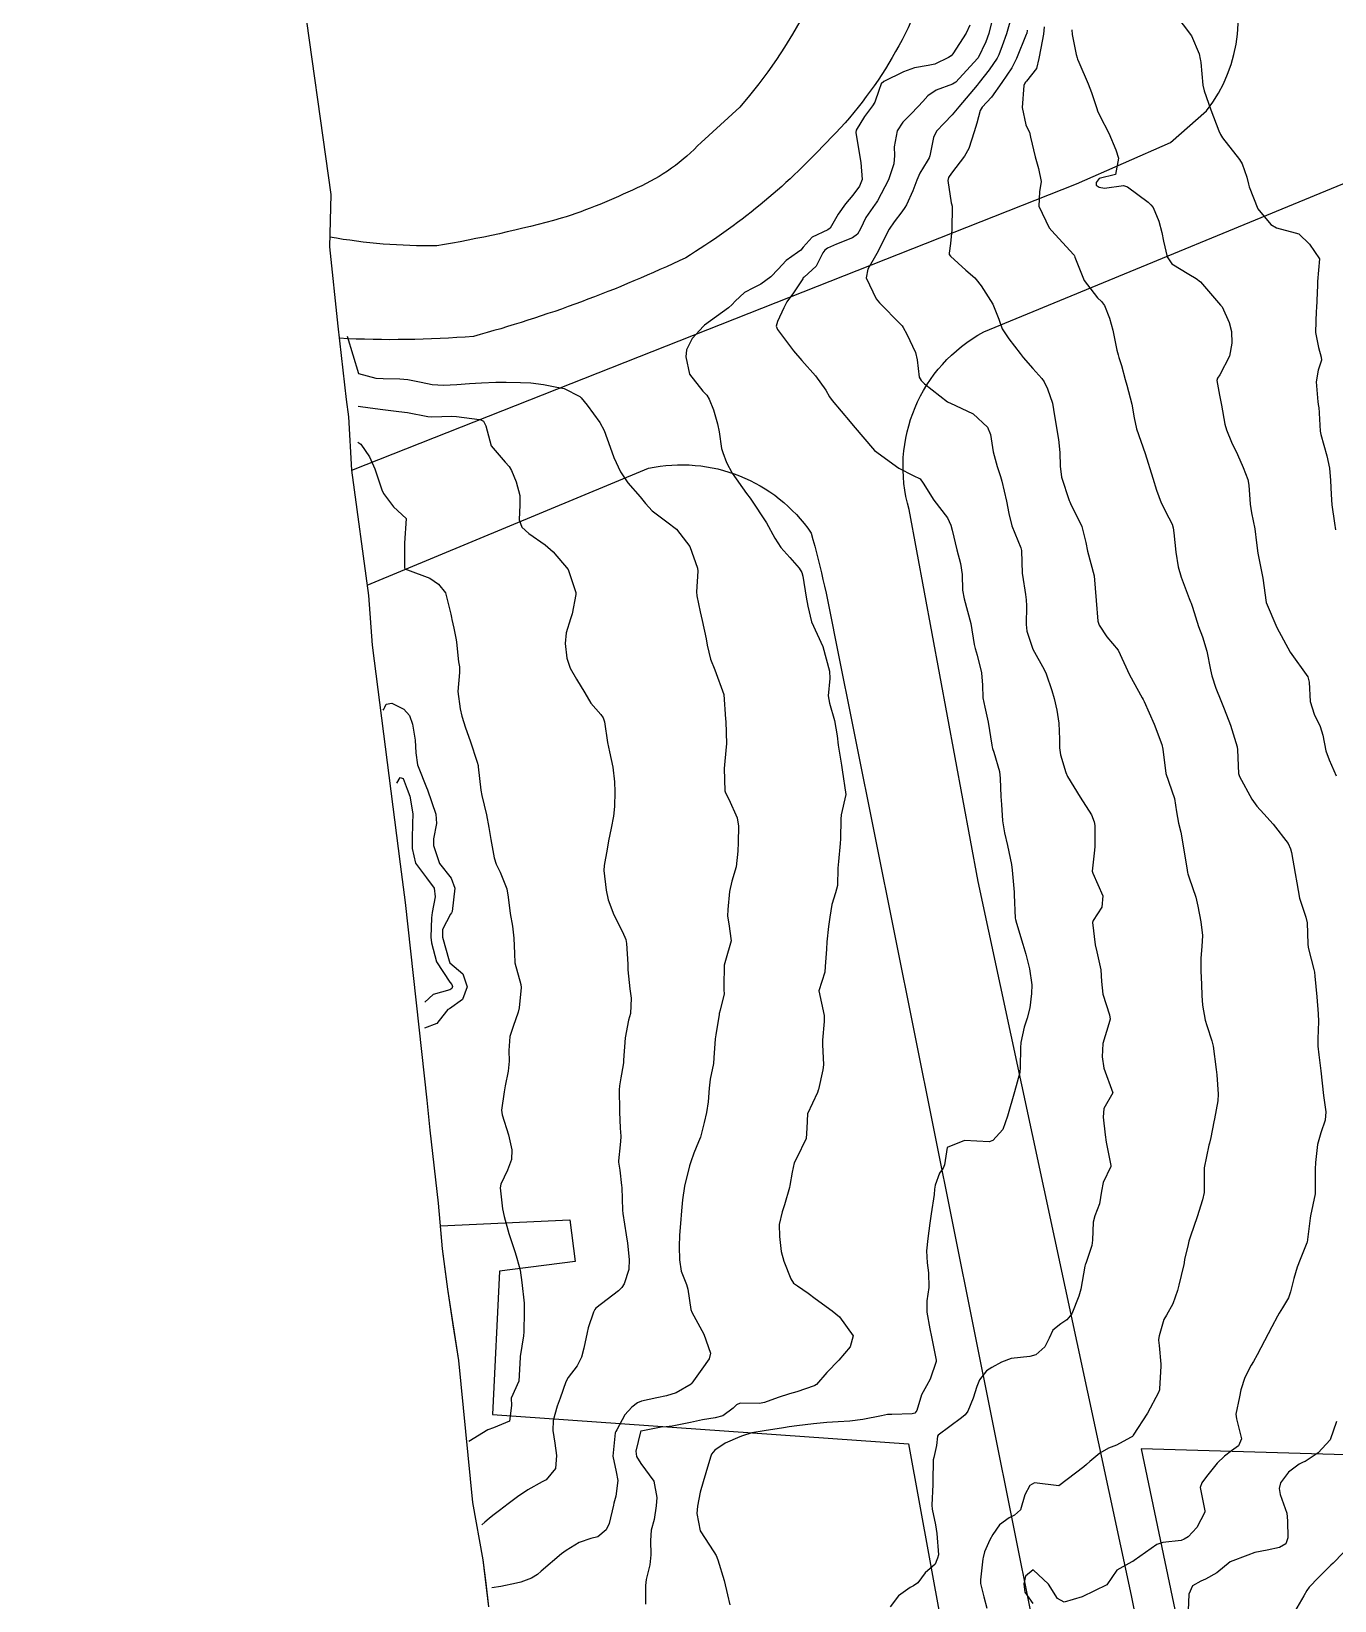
# Model space of a CAD drawing. Header units: metres. Extents: x 292545 to 299085, y 7450245 to 7463078.
# Drawn here: x 295988.3 to 296094.2, y 7455631.4 to 7455759 of the extents above; entities that cross this region are included whole.
import ezdxf

# ---------------------------------------------------------------- set-up
doc = ezdxf.new("R2010")
doc.units = ezdxf.units.M
for name, color, linetype in [('Area', 45, 'Continuous'), ('Curvas de Nivel 1m', 11, 'Continuous'), ('Curvas de Nivel 5m', 15, 'Continuous'), ('Edificações', 30, 'Continuous'), ('Vias Primárias', 230, 'Continuous')]:
    doc.layers.add(name, color=color, linetype=linetype)

msp = doc.modelspace()

# ---------------------------------------------------------------- linework, layer by layer
at = {"layer": 'Area'}
msp.add_polyline3d([(296025.45, 7455630.9, 706.07), (296024.99, 7455634.74, 708.96), (296024.15, 7455639.39, 710.03), (296023.01, 7455650.92, 702.09), (296022.1, 7455656.73, 702.14), (296021.67, 7455660.02, 705.42), (296021.34, 7455663.73, 702.09), (296020.68, 7455669.65, 702.16), (296020.42, 7455672.09, 702.2), (296018.67, 7455688.15, 705.03), (296018.25, 7455691.27, 704.69), (296015.97, 7455709.08, 704.65), (296015.67, 7455713.13, 702.15), (296014.29, 7455723.32, 701.65), (296014.05, 7455727.63, 701.19), (296013.86, 7455729.05, 700.25), (296013.19, 7455735.01, 699.47), (296012.5, 7455741.47, 699.46), (296012.63, 7455745.73, 699.5), (296010.22, 7455762.92, 699.66)], dxfattribs=at)
at = {"layer": 'Curvas de Nivel 1m', "flags": 128}
for points, elevation in [([(296064.53, 7455759.49), (296064.24, 7455758.83), (296063.17, 7455757.16), (296063.02, 7455757), (296062.81, 7455756.85), (296061.7, 7455756.32), (296061.16, 7455756.19), (296060.03, 7455756), (296059.15, 7455755.7), (296057.54, 7455754.91), (296057.34, 7455754.72), (296057.13, 7455754.17), (296056.81, 7455753.23), (296056.64, 7455752.92), (296055.98, 7455752.05), (296055.29, 7455750.94), (296055.27, 7455750.76), (296055.56, 7455748.94), (296055.67, 7455748.32), (296055.78, 7455746.93), (296055.58, 7455746.39), (296055.03, 7455745.65), (296054.44, 7455744.95), (296053.84, 7455744.13), (296053.18, 7455742.97), (296052.99, 7455742.85), (296051.72, 7455742.25), (296050.98, 7455741.44), (296050.79, 7455741.18), (296050.52, 7455740.99), (296049.62, 7455740.35), (296048.96, 7455739.65), (296048.37, 7455739.02), (296047.54, 7455738.44), (296046.94, 7455738.12), (296046.23, 7455737.75), (296045.47, 7455737.05), (296045.21, 7455736.77), (296044.92, 7455736.51), (296042.97, 7455735.09), (296042.94, 7455735.06), (296042.9, 7455735.02), (296041.97, 7455734.01), (296041.51, 7455733.1), (296041.45, 7455732.52), (296041.75, 7455731.1), (296042.84, 7455729.74), (296043.15, 7455729.4), (296043.35, 7455729.08), (296043.69, 7455728.21), (296044.03, 7455727.07), (296044.16, 7455726.43), (296044.36, 7455725.07), (296044.45, 7455724.74), (296044.77, 7455723.92), (296045.21, 7455723.06), (296046.38, 7455721.4), (296046.67, 7455721.04), (296046.73, 7455720.96), (296048.02, 7455719.03), (296048.69, 7455717.77), (296049.18, 7455717.01), (296049.9, 7455716.22), (296050.67, 7455715.35), (296050.87, 7455714.99), (296050.96, 7455714.68), (296051.24, 7455712.98), (296051.36, 7455712.26), (296051.66, 7455710.98), (296052.59, 7455708.97), (296053.14, 7455706.96), (296053.17, 7455706.36), (296053.03, 7455704.97), (296053.13, 7455704.37), (296053.55, 7455702.96), (296053.76, 7455701.7), (296053.83, 7455700.96), (296054.1, 7455699.33), (296054.17, 7455698.95), (296054.45, 7455696.95), (296054.08, 7455695.3), (296054.05, 7455694.95), (296054.02, 7455693.34), (296054.01, 7455692.95), (296053.85, 7455691.49), (296053.81, 7455690.96), (296053.77, 7455689.55), (296053.62, 7455688.96), (296053.31, 7455688), (296053.17, 7455686.96), (296053.06, 7455686.22), (296052.91, 7455684.96), (296052.88, 7455684.38), (296052.79, 7455682.96), (296052.74, 7455682.51), (296052.26, 7455680.97), (296052.71, 7455678.97), (296052.71, 7455678.48), (296052.55, 7455676.97), (296052.55, 7455676.63), (296052.64, 7455674.97), (296052.6, 7455674.55), (296052.24, 7455672.97), (296052.22, 7455672.91), (296052.16, 7455672.72), (296051.33, 7455670.98), (296051.28, 7455669.83), (296051.23, 7455668.98), (296050.46, 7455667.36), (296050.27, 7455667), (296050.09, 7455666.24), (296049.91, 7455665.16), (296049.88, 7455665), (296049.47, 7455663.59), (296049.28, 7455663.01), (296049.05, 7455661.99), (296049.06, 7455661.01), (296049.21, 7455659.8), (296049.41, 7455659.01), (296049.98, 7455657.58), (296050.21, 7455657.23), (296050.53, 7455656.99), (296051.39, 7455656.4), (296051.96, 7455655.98), (296053.36, 7455654.96), (296053.95, 7455654.49), (296055.05, 7455652.94), (296054.81, 7455652.04), (296053.9, 7455650.95), (296052.91, 7455649.95), (296052.07, 7455648.97), (296051.95, 7455648.9), (296051.88, 7455648.87), (296050.48, 7455648.39), (296049.87, 7455648.22), (296048.95, 7455647.92), (296047.86, 7455647.52), (296047.43, 7455647.45), (296045.86, 7455647.47), (296045.57, 7455647.34), (296045.31, 7455647.06), (296044.47, 7455646.44), (296043.84, 7455646.26), (296042.82, 7455646.1), (296041.84, 7455645.88), (296040.33, 7455645.6), (296039.84, 7455645.55), (296039.45, 7455645.51), (296037.83, 7455645.2), (296037.8, 7455645.18), (296037.78, 7455645.14), (296037.4, 7455643.55), (296037.44, 7455643.14), (296037.8, 7455642.57), (296038.86, 7455641.13), (296039.09, 7455639.8), (296039.04, 7455639.13), (296038.87, 7455638), (296038.64, 7455637.13), (296038.57, 7455636.29), (296038.61, 7455635.13), (296038.52, 7455634.31), (296038.24, 7455633.13), (296038.17, 7455632.65), (296038.17, 7455631.13)], 699), ([(296066.31, 7455759.7), (296066.08, 7455758.81), (296065.85, 7455758.14), (296065.21, 7455756.82), (296065.19, 7455756.79), (296065.16, 7455756.76), (296063.39, 7455754.85), (296063.14, 7455754.68), (296061.81, 7455754.19), (296061.13, 7455753.74), (296060.71, 7455753.29), (296060.35, 7455752.88), (296059.74, 7455752.25), (296059.1, 7455751.6), (296058.64, 7455750.9), (296058.39, 7455749.58), (296058.42, 7455748.9), (296058.37, 7455748.22), (296057.94, 7455746.91), (296057.03, 7455745.2), (296056.92, 7455745.03), (296056.84, 7455744.92), (296056.08, 7455743.86), (296055.65, 7455742.93), (296055.42, 7455742.5), (296054.99, 7455742.2), (296053.69, 7455741.67), (296052.98, 7455741.35), (296052.74, 7455741.2), (296052.59, 7455740.97), (296052.04, 7455739.9), (296051.06, 7455738.99), (296051, 7455738.94), (296050.95, 7455738.85), (296050.21, 7455737.72), (296049.67, 7455737), (296049.42, 7455736.5), (296048.91, 7455735.39), (296048.8, 7455735.01), (296048.9, 7455734.74), (296050.21, 7455733), (296050.87, 7455732.21), (296052, 7455730.98), (296052.84, 7455729.82), (296053.14, 7455729.27), (296053.36, 7455728.96), (296054.81, 7455727.24), (296055.06, 7455726.94), (296056.78, 7455724.92), (296058.76, 7455723.46), (296059.93, 7455722.88), (296060.49, 7455722.61), (296060.75, 7455722.26), (296061.6, 7455720.86), (296062.72, 7455719.43), (296063, 7455718.85), (296063.11, 7455718.44), (296063.49, 7455716.84), (296063.79, 7455715.72), (296063.91, 7455714.84), (296063.94, 7455713.55), (296064.07, 7455712.84), (296064.61, 7455710.83), (296064.9, 7455709.13), (296064.97, 7455708.82), (296065.13, 7455708.28), (296065.49, 7455706.82), (296065.56, 7455705.82), (296065.6, 7455704.81), (296065.75, 7455704.03), (296066.02, 7455702.81), (296066.34, 7455700.96), (296066.36, 7455700.8), (296066.38, 7455700.69), (296066.49, 7455700.39), (296066.94, 7455698.8), (296067.01, 7455698.25), (296067.07, 7455696.79), (296067.1, 7455696.14), (296067.19, 7455694.79), (296067.36, 7455693.84), (296067.61, 7455692.79), (296067.92, 7455691.24), (296067.99, 7455690.78), (296068.14, 7455689), (296068.15, 7455688.78), (296068.23, 7455686.89), (296068.24, 7455686.78), (296068.33, 7455686.47), (296068.84, 7455684.77), (296069.1, 7455683.96), (296069.4, 7455682.77), (296069.57, 7455681.47), (296069.55, 7455680.77), (296069.41, 7455679.6), (296069.2, 7455678.77), (296068.95, 7455678.04), (296068.69, 7455676.78), (296068.65, 7455676.34), (296068.63, 7455674.78), (296068.61, 7455674.34), (296068.16, 7455672.78), (296067.61, 7455670.79), (296067.22, 7455669.7), (296066.4, 7455668.81), (296066.11, 7455668.71), (296064.11, 7455668.83), (296062.7, 7455668.26), (296062.49, 7455666.85), (296062.36, 7455666.58), (296062.08, 7455666.15), (296061.73, 7455665.19), (296061.68, 7455664.86), (296061.64, 7455664.43), (296061.39, 7455662.86), (296061.29, 7455662.11), (296061.12, 7455660.86), (296061.01, 7455659.86), (296061.06, 7455658.86), (296061.19, 7455658.07), (296061.21, 7455656.87), (296061.04, 7455655.79), (296061.04, 7455654.87), (296061.28, 7455653.52), (296061.41, 7455652.87), (296061.79, 7455650.97), (296061.79, 7455650.86), (296061.32, 7455649.42), (296061.01, 7455648.87), (296060.61, 7455648.13), (296060.24, 7455646.88), (296060.07, 7455646.66), (296059.85, 7455646.6), (296058.19, 7455646.55), (296057.85, 7455646.53), (296057.37, 7455646.43), (296055.84, 7455646.13), (296054.79, 7455646), (296053.84, 7455645.94), (296052.91, 7455645.89), (296051.84, 7455645.79), (296050.47, 7455645.62), (296049.84, 7455645.53), (296049.39, 7455645.45), (296047.83, 7455645.22), (296046.82, 7455645.04), (296046.06, 7455644.81), (296045.83, 7455644.73), (296044.66, 7455644.22), (296043.81, 7455643.65), (296043.55, 7455643.33), (296043.45, 7455643.07), (296043.08, 7455641.79), (296042.87, 7455641.08), (296042.63, 7455640.22), (296042.39, 7455639.08), (296042.34, 7455638.5), (296042.61, 7455637.08), (296043.72, 7455635.39), (296043.91, 7455635.07), (296044.05, 7455634.73), (296044.56, 7455633.06), (296044.84, 7455631.89), (296045.02, 7455631.06)], 698), ([(296067.89, 7455760.1), (296067.52, 7455758.79), (296067.17, 7455757.81), (296066.89, 7455757.07), (296066.76, 7455756.8), (296066.12, 7455755.84), (296065.31, 7455754.82), (296065.23, 7455754.72), (296065.13, 7455754.61), (296063.64, 7455752.84), (296063.11, 7455752.2), (296062.44, 7455751.51), (296061.82, 7455750.86), (296061.59, 7455750.36), (296061.29, 7455748.87), (296061.23, 7455748.7), (296061.06, 7455748.43), (296060.48, 7455747.44), (296060.24, 7455746.88), (296059.9, 7455746.01), (296059.38, 7455744.89), (296059.25, 7455744.66), (296059.01, 7455744.3), (296058.4, 7455743.5), (296057.97, 7455742.91), (296056.97, 7455740.92), (296056.24, 7455739.64), (296056.1, 7455738.93), (296056.93, 7455737.24), (296057.2, 7455736.92), (296058.91, 7455735.18), (296059.04, 7455735.03), (296059.12, 7455734.9), (296059.43, 7455734.36), (296060.11, 7455732.88), (296060.25, 7455732.27), (296060.43, 7455730.88), (296060.57, 7455730.6), (296060.85, 7455730.32), (296062.73, 7455728.85), (296062.83, 7455728.8), (296062.91, 7455728.77), (296064.82, 7455727.9), (296065.97, 7455726.81), (296066.21, 7455726.22), (296066.43, 7455724.81), (296066.76, 7455723.6), (296067.03, 7455722.8), (296067.14, 7455722.41), (296067.52, 7455720.79), (296067.72, 7455719.79), (296067.95, 7455718.79), (296068.69, 7455716.99), (296068.74, 7455716.78), (296068.8, 7455714.91), (296068.81, 7455714.78), (296069.07, 7455713.2), (296069.13, 7455712.78), (296069.14, 7455712.27), (296069.12, 7455710.77), (296069.18, 7455710.21), (296069.65, 7455708.77), (296070.57, 7455707.11), (296070.75, 7455706.76), (296071.21, 7455705.41), (296071.39, 7455704.75), (296071.6, 7455703.81), (296071.77, 7455702.74), (296071.82, 7455701.43), (296071.82, 7455700.74), (296071.91, 7455700.16), (296072.34, 7455698.73), (296072.47, 7455698.41), (296073.51, 7455696.72), (296074.43, 7455695.3), (296074.66, 7455694.71), (296074.7, 7455694.43), (296074.7, 7455692.71), (296074.68, 7455692.43), (296074.48, 7455690.71), (296074.53, 7455690.55), (296075.36, 7455688.7), (296075.27, 7455687.78), (296074.57, 7455686.71), (296074.51, 7455686.53), (296074.72, 7455684.71), (296074.85, 7455684.16), (296075.2, 7455682.7), (296075.24, 7455681.73), (296075.36, 7455680.7), (296075.89, 7455679.04), (296075.95, 7455678.69), (296075.84, 7455678.31), (296075.36, 7455676.7), (296075.29, 7455675.61), (296075.44, 7455674.7), (296076.16, 7455672.69), (296075.44, 7455671.41), (296075.38, 7455670.7), (296075.54, 7455669.27), (296075.62, 7455668.69), (296075.99, 7455666.79), (296075.99, 7455666.69), (296075.37, 7455665.41), (296075.23, 7455664.7), (296075.09, 7455663.66), (296074.71, 7455662.7), (296074.56, 7455662.18), (296074.51, 7455660.71), (296074.45, 7455660.27), (296074, 7455658.91), (296073.94, 7455658.77), (296073.91, 7455658.71), (296073.88, 7455658.6), (296073.55, 7455656.72), (296073.41, 7455656.16), (296072.83, 7455654.73), (296072.43, 7455654.25), (296071.94, 7455653.92), (296071.29, 7455653.39), (296070.98, 7455652.75), (296070.63, 7455652.04), (296069.91, 7455651.38), (296069.43, 7455651.25), (296067.91, 7455651.1), (296067.1, 7455650.79), (296066.33, 7455650.37), (296065.89, 7455650.08), (296065.33, 7455649.37), (296065.11, 7455648.82), (296064.81, 7455647.87), (296064.39, 7455646.82), (296064.17, 7455646.51), (296063.85, 7455646.26), (296061.96, 7455644.86), (296061.91, 7455644.78), (296061.82, 7455644.03), (296061.61, 7455643.06), (296061.57, 7455642.86), (296061.54, 7455641.11), (296061.54, 7455640.86), (296061.46, 7455639.17), (296061.49, 7455638.86), (296061.74, 7455637.57), (296061.87, 7455636.86), (296062, 7455635.14), (296061.9, 7455634.86), (296061.85, 7455634.72), (296061.71, 7455634.37), (296060.9, 7455633.66), (296060.31, 7455632.87), (296059.95, 7455632.61), (296059.68, 7455632.47), (296058.75, 7455631.81), (296058.07, 7455630.9)], 697), ([(296081.21, 7455760.4), (296082.56, 7455758.62), (296083.17, 7455757.14), (296083.27, 7455756.72), (296083.3, 7455756.61), (296083.33, 7455756.44), (296083.49, 7455754.61), (296083.59, 7455754.14), (296084.13, 7455752.6), (296084.79, 7455750.9), (296084.92, 7455750.59), (296085.09, 7455750.32), (296086.47, 7455748.57), (296086.69, 7455748.2), (296087.05, 7455747.12), (296087.2, 7455746.56), (296087.24, 7455746.35), (296087.96, 7455744.55), (296089, 7455743.29), (296089.48, 7455743.01), (296090.99, 7455742.61), (296091.28, 7455742.51), (296092.16, 7455741.68), (296092.97, 7455740.49), (296092.79, 7455738.65), (296092.8, 7455738.49), (296092.8, 7455738.35), (296092.71, 7455736.49), (296092.68, 7455736.26), (296092.64, 7455734.49), (296092.88, 7455733.28), (296093.11, 7455732.49), (296093.12, 7455732.24), (296092.86, 7455731.44), (296092.69, 7455730.49), (296092.83, 7455728.87), (296092.89, 7455728.49), (296092.9, 7455728.42), (296093.02, 7455726.49), (296093.08, 7455726.21), (296093.57, 7455724.48), (296093.78, 7455723.47), (296093.87, 7455722.48), (296093.9, 7455721.32), (296093.97, 7455720.48), (296094.18, 7455719.01), (296094.26, 7455718.47)], 693), ([(296069.19, 7455759.08), (296069.16, 7455758.8), (296069.15, 7455758.77), (296069.13, 7455758.72), (296068.34, 7455756.78), (296067.94, 7455756), (296067.13, 7455754.83), (296066.31, 7455753.62), (296065.55, 7455752.82), (296065.38, 7455752.55), (296065.1, 7455751.51), (296064.9, 7455750.82), (296064.45, 7455749.45), (296064.11, 7455748.83), (296063.05, 7455747.44), (296062.81, 7455747.09), (296062.75, 7455746.85), (296063.02, 7455745.03), (296063.07, 7455744.89), (296063.08, 7455744.85), (296063.09, 7455744.78), (296063.08, 7455742.85), (296062.98, 7455741.74), (296062.86, 7455740.96), (296062.86, 7455740.85), (296062.97, 7455740.7), (296064.22, 7455739.56), (296064.94, 7455738.93), (296065.05, 7455738.82), (296065.45, 7455738.3), (296066.42, 7455736.8), (296066.91, 7455735.57), (296067.18, 7455734.8), (296067.7, 7455733.98), (296068.62, 7455732.78), (296068.87, 7455732.47), (296069.67, 7455731.58), (296070.39, 7455730.76), (296070.58, 7455730.48), (296070.84, 7455729.93), (296071.25, 7455728.75), (296071.34, 7455728.23), (296071.58, 7455726.74), (296071.74, 7455725.79), (296071.86, 7455724.74), (296071.89, 7455723.62), (296071.98, 7455722.74), (296072.62, 7455720.84), (296072.67, 7455720.73), (296072.73, 7455720.61), (296073.64, 7455718.72), (296073.97, 7455717.44), (296074.11, 7455716.72), (296074.66, 7455714.71), (296074.8, 7455712.71), (296074.95, 7455711.03), (296075.05, 7455710.7), (296075.67, 7455709.76), (296076.59, 7455708.68), (296077.53, 7455706.67), (296078.54, 7455704.8), (296078.62, 7455704.66), (296078.7, 7455704.5), (296079.53, 7455702.65), (296080.14, 7455701), (296080.22, 7455700.64), (296080.47, 7455698.64), (296081.17, 7455696.63), (296081.34, 7455695.54), (296081.49, 7455694.62), (296081.68, 7455693.88), (296081.91, 7455692.62), (296082.2, 7455690.79), (296082.23, 7455690.61), (296082.26, 7455690.5), (296082.37, 7455690.18), (296082.91, 7455688.6), (296083.08, 7455687.86), (296083.32, 7455686.6), (296083.44, 7455685.48), (296083.39, 7455684.6), (296083.33, 7455683.64), (296083.31, 7455682.6), (296083.37, 7455681.5), (296083.41, 7455680.6), (296083.45, 7455679.81), (296083.67, 7455678.6), (296083.8, 7455678.16), (296084.22, 7455676.93), (296084.3, 7455676.59), (296084.32, 7455676.48), (296084.57, 7455674.59), (296084.61, 7455674.15), (296084.73, 7455672.58), (296084.69, 7455672.05), (296084.43, 7455670.59), (296084.38, 7455670.34), (296084.12, 7455669.05), (296084.01, 7455668.59), (296083.97, 7455668.45), (296083.6, 7455666.6), (296083.6, 7455665.07), (296083.59, 7455664.6), (296083.46, 7455664), (296083.03, 7455662.61), (296082.47, 7455661.05), (296082.34, 7455660.62), (296082.28, 7455660.36), (296082, 7455659.15), (296081.93, 7455658.69), (296081.91, 7455658.62), (296081.53, 7455657.07), (296081.41, 7455656.63), (296081.03, 7455655.55), (296080.52, 7455654.63), (296080.32, 7455654.26), (296079.93, 7455652.93), (296079.88, 7455652.64), (296079.88, 7455652.59), (296079.92, 7455652.14), (296080.07, 7455650.64), (296080.07, 7455650.47), (296079.97, 7455648.64), (296079.96, 7455648.55), (296079.87, 7455648.32), (296078.98, 7455646.65), (296077.83, 7455644.85), (296077.75, 7455644.76), (296077.6, 7455644.67), (296076.46, 7455644.04), (296075.82, 7455643.81), (296075.11, 7455643.4), (296074.29, 7455642.71), (296074.03, 7455642.48), (296073.8, 7455642.29), (296071.78, 7455640.74), (296069.79, 7455640.99), (296069.42, 7455640.77), (296069.02, 7455640.02), (296068.65, 7455638.78), (296068.17, 7455638.37), (296067.75, 7455638.14), (296066.96, 7455637.58), (296066.4, 7455636.8), (296066.17, 7455636.36), (296065.72, 7455635.37), (296065.61, 7455634.92), (296065.59, 7455634.81), (296065.4, 7455633.1), (296065.41, 7455632.81), (296065.67, 7455631.72), (296065.91, 7455630.81)], 696), ([(296072.84, 7455759.09), (296072.87, 7455758.73), (296073.17, 7455757.11), (296073.26, 7455756.82), (296073.3, 7455756.73), (296073.41, 7455756.48), (296074.17, 7455754.71), (296074.44, 7455754.02), (296074.86, 7455752.7), (296074.93, 7455752.52), (296075.11, 7455752.12), (296075.83, 7455750.69), (296076.41, 7455749.35), (296076.62, 7455748.68), (296076.38, 7455747.35), (296075.05, 7455747.01), (296074.8, 7455746.7), (296074.82, 7455746.48), (296075.04, 7455746.32), (296075.5, 7455746.23), (296077.04, 7455746.44), (296077.36, 7455746.35), (296079.03, 7455745.1), (296079.26, 7455744.89), (296079.44, 7455744.65), (296079.9, 7455743.54), (296080.15, 7455742.64), (296080.27, 7455741.93), (296080.57, 7455740.64), (296080.96, 7455740.07), (296082.33, 7455739.24), (296082.95, 7455738.89), (296083.29, 7455738.61), (296084.92, 7455736.73), (296084.99, 7455736.65), (296085.04, 7455736.59), (296085.63, 7455735.3), (296085.8, 7455734.58), (296085.84, 7455733.63), (296085.66, 7455732.58), (296084.86, 7455731.05), (296084.66, 7455730.78), (296084.61, 7455730.59), (296084.84, 7455729.4), (296085, 7455728.59), (296085.28, 7455727.05), (296085.41, 7455726.58), (296085.81, 7455725.59), (296086.29, 7455724.57), (296086.77, 7455723.53), (296087.13, 7455722.56), (296087.22, 7455722.08), (296087.34, 7455720.55), (296087.45, 7455719.83), (296087.7, 7455718.55), (296087.84, 7455717.4), (296087.95, 7455716.55), (296088.27, 7455714.94), (296088.35, 7455714.54), (296088.63, 7455712.54), (296089.5, 7455710.53), (296090.59, 7455708.52), (296092.02, 7455706.5), (296092.13, 7455706.07), (296092.2, 7455704.5), (296092.53, 7455703.47), (296093.03, 7455702.48), (296093.23, 7455701.76), (296093.49, 7455700.48), (296093.76, 7455699.76), (296094.31, 7455698.47)], 694), ([(296014.82, 7455728.52), (296015.79, 7455728.37), (296016.82, 7455728.23), (296018.11, 7455728.09), (296018.82, 7455728), (296020.48, 7455727.68), (296020.81, 7455727.65), (296022.44, 7455727.69), (296022.81, 7455727.68), (296024.68, 7455727.43), (296024.8, 7455727.41), (296025, 7455727.3), (296025.19, 7455726.9), (296025.62, 7455725.29), (296026.77, 7455723.96), (296027.09, 7455723.6), (296027.28, 7455723.27), (296027.65, 7455722.36), (296027.95, 7455721.26), (296027.96, 7455720.5), (296027.89, 7455719.26), (296028.11, 7455718.67), (296028.7, 7455718.17), (296030.01, 7455717.24), (296030.68, 7455716.68), (296031.88, 7455715.22), (296032.5, 7455713.35), (296032.5, 7455713.21), (296032.2, 7455711.63), (296032.07, 7455711.22), (296031.73, 7455710.09), (296031.65, 7455709.22), (296031.78, 7455708.02), (296032.05, 7455707.22), (296032.56, 7455706.32), (296033.23, 7455705.2), (296033.72, 7455704.37), (296034.53, 7455703.45), (296034.72, 7455703.18), (296034.84, 7455702.86), (296035.09, 7455701.17), (296035.25, 7455700.41), (296035.53, 7455699.17), (296035.66, 7455697.97), (296035.67, 7455697.17), (296035.65, 7455695.96), (296035.58, 7455695.17), (296035.38, 7455694.21), (296035.17, 7455693.17), (296035.07, 7455692.5), (296034.82, 7455691.18), (296034.79, 7455690.76), (296034.97, 7455689.17), (296035.15, 7455688.37), (296035.59, 7455687.17), (296036.31, 7455685.77), (296036.57, 7455685.16), (296036.64, 7455684.82), (296036.73, 7455683.16), (296036.74, 7455682.69), (296036.89, 7455681.15), (296037.02, 7455680.39), (296036.96, 7455679.15), (296036.79, 7455678.59), (296036.52, 7455677.16), (296036.38, 7455675.34), (296036.38, 7455675.16), (296036.37, 7455674.98), (296036.17, 7455673.9), (296036.06, 7455673.26), (296036.05, 7455673.16), (296036.04, 7455673.04), (296036.06, 7455671.16), (296036.12, 7455669.83), (296036.18, 7455669.16), (296036.18, 7455669.1), (296036.11, 7455668.47), (296035.99, 7455667.16), (296035.99, 7455667.06), (296036.09, 7455666.41), (296036.23, 7455665.16), (296036.24, 7455664.99), (296036.3, 7455663.16), (296036.33, 7455662.87), (296036.61, 7455661.15), (296036.7, 7455660.47), (296036.84, 7455659.15), (296036.82, 7455658.33), (296036.43, 7455657.16), (296036.25, 7455656.88), (296035.97, 7455656.6), (296034.14, 7455655.19), (296034.05, 7455655.09), (296033.95, 7455654.85), (296033.52, 7455653.6), (296033.42, 7455653.2), (296033.17, 7455651.93), (296032.96, 7455651.2), (296032.61, 7455650.49), (296031.89, 7455649.56), (296031.71, 7455649.21), (296031.23, 7455647.86), (296031, 7455647.22), (296030.67, 7455646.06), (296030.63, 7455645.23), (296030.8, 7455644.2), (296030.95, 7455643.22), (296030.86, 7455642.16), (296030.09, 7455641.24), (296029.78, 7455641.07), (296028.61, 7455640.42), (296027.77, 7455639.85), (296027.43, 7455639.6), (296027, 7455639.27), (296026.3, 7455638.73), (296025.75, 7455638.32), (296025.47, 7455638.1), (296025.12, 7455637.79), (296024.88, 7455637.58)], 701), ([(296014.78, 7455725.58), (296015.04, 7455725.42), (296015.75, 7455724.38), (296016.18, 7455723.41), (296016.74, 7455721.7), (296016.87, 7455721.4), (296017.68, 7455720.34), (296018.71, 7455719.37), (296018.59, 7455717.37), (296018.58, 7455715.46), (296018.58, 7455715.37), (296018.6, 7455715.31), (296018.66, 7455715.26), (296018.82, 7455715.21), (296020.65, 7455714.53), (296021.35, 7455714.04), (296021.91, 7455713.33), (296022.35, 7455711.6), (296022.4, 7455711.32), (296022.44, 7455711.16), (296022.6, 7455710.47), (296022.79, 7455709.52), (296022.82, 7455709.33), (296022.98, 7455707.72), (296023.04, 7455707.32), (296023.04, 7455706.85), (296022.91, 7455705.32), (296023.11, 7455703.9), (296023.24, 7455703.32), (296023.55, 7455702.35), (296023.93, 7455701.31), (296024.48, 7455699.58), (296024.56, 7455699.3), (296024.58, 7455699.19), (296024.8, 7455697.3), (296024.87, 7455696.87), (296025.24, 7455695.29), (296025.44, 7455694.27), (296025.59, 7455693.29), (296025.88, 7455691.79), (296026.04, 7455691.28), (296026.37, 7455690.63), (296026.9, 7455689.27), (296027.01, 7455688.61), (296027.17, 7455687.27), (296027.35, 7455686.24), (296027.48, 7455685.27), (296027.53, 7455684.03), (296027.56, 7455683.27), (296028.03, 7455681.5), (296028.06, 7455681.26), (296027.9, 7455679.6), (296027.83, 7455679.26), (296027.41, 7455678.08), (296027.15, 7455677.27), (296027.07, 7455676.14), (296027.1, 7455675.27), (296027, 7455674.45), (296026.76, 7455673.27), (296026.68, 7455672.76), (296026.47, 7455671.28), (296026.52, 7455670.89), (296027.03, 7455669.27), (296027.32, 7455668.05), (296027.28, 7455667.27), (296026.95, 7455666.4), (296026.42, 7455665.28), (296026.37, 7455664.98), (296026.54, 7455663.27), (296026.68, 7455662.63), (296027.07, 7455661.27), (296027.57, 7455659.7), (296027.72, 7455659.26), (296027.99, 7455658.27), (296028.13, 7455657.26), (296028.3, 7455655.6), (296028.31, 7455655.26), (296028.3, 7455654.9), (296028.28, 7455653.26), (296028.25, 7455652.93), (296027.99, 7455651.26), (296027.98, 7455651.18), (296027.88, 7455649.26), (296027.26, 7455647.86), (296027.27, 7455647.27), (296027.11, 7455646), (296025.83, 7455645.47), (296025.36, 7455645.29), (296023.82, 7455644.35)], 702), ([(296016.84, 7455703.8), (296016.9, 7455703.89), (296016.98, 7455704.05), (296017.09, 7455704.28), (296017.55, 7455704.36), (296018.53, 7455703.88), (296018.98, 7455703.37), (296019.22, 7455702.65), (296019.45, 7455701.36), (296019.51, 7455700.34), (296019.65, 7455699.36), (296020.42, 7455697.38), (296020.44, 7455697.35), (296020.45, 7455697.31), (296021.13, 7455695.34), (296021.17, 7455694.59), (296020.94, 7455693.34), (296020.94, 7455692.81), (296021.44, 7455691.34), (296022.37, 7455690.14), (296022.68, 7455689.33), (296022.45, 7455687.44), (296022.41, 7455687.33), (296022.33, 7455687.21), (296021.68, 7455685.98), (296021.66, 7455685.34), (296022.2, 7455683.42), (296022.23, 7455683.33), (296022.28, 7455683.27), (296023.32, 7455682.36), (296023.67, 7455681.31), (296023.29, 7455680.27), (296022.24, 7455679.53), (296022.11, 7455679.46), (296022, 7455679.33), (296021.22, 7455678.34), (296020.22, 7455677.94)], 703), ([(296017.95, 7455697.86), (296018.23, 7455698.33), (296018.46, 7455698.24), (296018.81, 7455697.37), (296019.01, 7455696.8), (296019.26, 7455695.36), (296019.22, 7455694.56), (296019.2, 7455693.36), (296019.21, 7455692.54), (296019.47, 7455691.36), (296020.37, 7455690.16), (296020.98, 7455689.34), (296021.07, 7455688.62), (296020.83, 7455687.35), (296020.77, 7455686.91), (296020.73, 7455685.35), (296020.77, 7455684.89), (296021.17, 7455683.34), (296022.27, 7455681.69), (296022.43, 7455681.49), (296022.49, 7455681.33), (296022.43, 7455681.16), (296022.26, 7455681.07), (296020.91, 7455680.69), (296020.24, 7455680.07)], 704), ([(296094.34, 7455645.98), (296093.82, 7455644.48), (296092.86, 7455643.44), (296091.81, 7455642.73), (296091.65, 7455642.66), (296091.3, 7455642.51), (296090.45, 7455641.86), (296089.79, 7455640.99), (296089.68, 7455640.52), (296089.78, 7455640.03), (296090.31, 7455638.51), (296090.36, 7455637.9), (296090.39, 7455636.51), (296090.22, 7455636.02), (296089.72, 7455635.72), (296088.7, 7455635.51), (296087.72, 7455635.32), (296087.15, 7455635.12), (296085.71, 7455634.57), (296084.61, 7455633.67), (296083.69, 7455633.16), (296083.31, 7455632.99), (296082.65, 7455632.61), (296082.35, 7455631.94), (296082.3, 7455630.61)], 694), ([(296095.73, 7455636.16), (296094.07, 7455634.47), (296093.89, 7455634.3), (296093.71, 7455634.12), (296092.89, 7455633.3), (296092.13, 7455632.5), (296091.93, 7455632.24), (296091.68, 7455631.8), (296090.93, 7455630.51)], 693)]:
    msp.add_lwpolyline(points, dxfattribs=dict(at, elevation=elevation))
at = {"layer": 'Curvas de Nivel 5m', "flags": 128}
for points, elevation in [([(296070.59, 7455759.35), (296070.54, 7455758.76), (296070.32, 7455757.61), (296070.16, 7455756.76), (296069.95, 7455755.96), (296069.14, 7455754.94), (296069.06, 7455754.84), (296069.02, 7455754.77), (296068.93, 7455754.57), (296068.78, 7455752.78), (296069.1, 7455751.38), (296069.29, 7455750.98), (296069.38, 7455750.78), (296069.48, 7455750.38), (296069.85, 7455748.77), (296070.12, 7455747.83), (296070.34, 7455746.76), (296070.21, 7455745.93), (296070.14, 7455744.76), (296071, 7455743.01), (296071.21, 7455742.75), (296072.97, 7455740.84), (296073.03, 7455740.78), (296073.05, 7455740.73), (296073.07, 7455740.63), (296073.83, 7455738.72), (296074.93, 7455737.33), (296075.25, 7455737.03), (296075.48, 7455736.7), (296075.88, 7455735.66), (296076.17, 7455734.69), (296076.5, 7455733.06), (296076.59, 7455732.68), (296076.66, 7455732.47), (296076.86, 7455731.81), (296077.18, 7455730.68), (296077.31, 7455730.22), (296077.71, 7455728.67), (296077.91, 7455727.57), (296078.1, 7455726.67), (296078.78, 7455724.66), (296079.41, 7455722.65), (296079.72, 7455721.67), (296080.09, 7455720.65), (296080.72, 7455719.43), (296080.99, 7455718.91), (296081.07, 7455718.63), (296081.12, 7455718.22), (296081.29, 7455716.63), (296081.48, 7455715.44), (296081.72, 7455714.62), (296082.37, 7455712.88), (296082.47, 7455712.61), (296082.52, 7455712.5), (296082.63, 7455712.17), (296083.14, 7455710.6), (296083.45, 7455709.76), (296083.81, 7455708.6), (296084.1, 7455707.07), (296084.21, 7455706.59), (296084.55, 7455705.6), (296084.94, 7455704.59), (296085.22, 7455703.9), (296085.73, 7455702.58), (296086.26, 7455700.81), (296086.29, 7455700.57), (296086.39, 7455698.66), (296086.41, 7455698.57), (296086.47, 7455698.41), (296087.47, 7455696.55), (296087.88, 7455695.99), (296088.43, 7455695.38), (296089.19, 7455694.53), (296090.41, 7455692.95), (296090.62, 7455692.52), (296090.69, 7455692.23), (296090.98, 7455690.51), (296091.11, 7455689.77), (296091.35, 7455688.51), (296091.85, 7455686.98), (296091.97, 7455686.5), (296092.01, 7455684.8), (296092.04, 7455684.5), (296092.29, 7455683.56), (296092.51, 7455682.72), (296092.55, 7455682.5), (296092.59, 7455682.18), (296092.75, 7455680.49), (296092.86, 7455679.11), (296092.87, 7455678.49), (296092.82, 7455677.09), (296092.83, 7455676.49), (296092.92, 7455675.77), (296093.07, 7455674.49), (296093.17, 7455673.48), (296093.3, 7455672.48), (296093.48, 7455671.14), (296093.43, 7455670.48), (296093.06, 7455669.43), (296092.79, 7455668.49), (296092.64, 7455667.04), (296092.61, 7455666.49), (296092.61, 7455665.97), (296092.6, 7455664.49), (296092.24, 7455662.69), (296092.2, 7455662.5), (296092.03, 7455661.19), (296091.96, 7455660.56), (296091.94, 7455660.5), (296091.38, 7455659.13), (296091.14, 7455658.51), (296090.89, 7455657.61), (296090.61, 7455656.51), (296090.44, 7455656.04), (296089.95, 7455655.21), (296089.69, 7455654.78), (296089.55, 7455654.53), (296089.08, 7455653.68), (296088.49, 7455652.54), (296087.91, 7455651.38), (296087.61, 7455650.85), (296087.41, 7455650.55), (296086.89, 7455649.56), (296086.58, 7455648.56), (296086.45, 7455647.98), (296086.16, 7455646.57), (296086.22, 7455646.2), (296086.63, 7455644.56), (296086.39, 7455644), (296085.82, 7455643.58), (296085.24, 7455643.15), (296084.65, 7455642.59), (296083.79, 7455641.51), (296083.4, 7455640.99), (296083.27, 7455640.61), (296083.65, 7455638.71), (296083.64, 7455638.6), (296082.98, 7455637.37), (296082.3, 7455636.61), (296081.95, 7455636.4), (296081.73, 7455636.31), (296080.22, 7455636.14), (296079.73, 7455635.97), (296077.89, 7455634.67), (296077.79, 7455634.59), (296077.71, 7455634.56), (296076.5, 7455633.88), (296075.68, 7455632.69), (296073.67, 7455631.71), (296072.21, 7455631.28), (296071.67, 7455631.59), (296070.94, 7455632.75), (296069.7, 7455633.91), (296069.07, 7455633.39), (296068.93, 7455632.77), (296069.02, 7455632.11), (296069.67, 7455631.17)], 695), ([(296013.93, 7455734.21), (296014.85, 7455731.17), (296016.24, 7455730.8), (296016.85, 7455730.75), (296018.21, 7455730.74), (296018.85, 7455730.69), (296019.93, 7455730.45), (296020.84, 7455730.28), (296021.74, 7455730.23), (296022.84, 7455730.28), (296023.87, 7455730.34), (296024.84, 7455730.42), (296026.02, 7455730.46), (296026.84, 7455730.46), (296028.02, 7455730.44), (296028.84, 7455730.42), (296029.89, 7455730.28), (296030.84, 7455730.09), (296031.57, 7455729.95), (296032.83, 7455729.3), (296032.94, 7455729.2), (296033.42, 7455728.6), (296034.45, 7455727.18), (296034.8, 7455726.54), (296035.31, 7455725.17), (296035.59, 7455724.35), (296036.13, 7455723.17), (296036.75, 7455722.27), (296037.73, 7455721.15), (296038.18, 7455720.59), (296038.72, 7455719.99), (296039.9, 7455719.12), (296040.7, 7455718.5), (296041.78, 7455717.1), (296042.41, 7455715.34), (296042.43, 7455715.09), (296042.31, 7455713.43), (296042.34, 7455713.09), (296042.62, 7455711.78), (296042.79, 7455711.09), (296043.11, 7455709.6), (296043.19, 7455709.08), (296043.45, 7455707.95), (296043.82, 7455707.07), (296044.54, 7455705.06), (296044.69, 7455703.06), (296044.7, 7455702.87), (296044.75, 7455701.06), (296044.73, 7455700.82), (296044.58, 7455699.06), (296044.62, 7455697.23), (296044.67, 7455697.07), (296044.95, 7455696.55), (296045.62, 7455695.05), (296045.74, 7455694.37), (296045.7, 7455693.05), (296045.68, 7455692.33), (296045.54, 7455691.05), (296045.19, 7455689.89), (296044.99, 7455689.06), (296044.86, 7455687.59), (296044.84, 7455687.06), (296044.94, 7455686.44), (296045.14, 7455685.06), (296044.69, 7455683.46), (296044.57, 7455683.07), (296044.53, 7455681.33), (296044.55, 7455681.07), (296044.57, 7455680.75), (296044.24, 7455679.42), (296044.16, 7455679.14), (296044.15, 7455679.07), (296043.88, 7455677.41), (296043.83, 7455677.07), (296043.74, 7455675.53), (296043.69, 7455675.08), (296043.44, 7455673.81), (296043.35, 7455673.08), (296043.28, 7455671.95), (296043.14, 7455671.08), (296042.94, 7455670.27), (296042.65, 7455669.08), (296042.49, 7455668.7), (296042.1, 7455667.8), (296041.87, 7455667.09), (296041.76, 7455666.77), (296041.34, 7455665.1), (296041.17, 7455663.98), (296041.11, 7455663.1), (296041.01, 7455662.08), (296040.94, 7455661.11), (296040.92, 7455660.19), (296040.93, 7455659.11), (296041.07, 7455658.19), (296041.5, 7455657.1), (296041.61, 7455656.73), (296041.87, 7455655.09), (296041.95, 7455654.87), (296042.92, 7455653.08), (296043.45, 7455651.53), (296043.36, 7455651.08), (296042.75, 7455650.22), (296041.95, 7455649.09), (296041.92, 7455649.05), (296041.88, 7455649.02), (296040.67, 7455648.3), (296039.87, 7455648.07), (296039.1, 7455647.89), (296037.86, 7455647.63), (296037.51, 7455647.5), (296037.06, 7455647.15), (296036.49, 7455646.51), (296035.83, 7455645.3), (296035.77, 7455645.16), (296035.72, 7455645.05), (296035.51, 7455643.16), (296035.79, 7455641.88), (296035.92, 7455641.17), (296035.77, 7455639.91), (296035.59, 7455639.34), (296035.56, 7455639.17), (296035.22, 7455637.69), (296034.98, 7455637.18), (296034.31, 7455636.6), (296033.73, 7455636.47), (296032.78, 7455636.15), (296031.72, 7455635.49), (296031.35, 7455635.22), (296029.7, 7455633.82), (296029.39, 7455633.55), (296028.91, 7455633.25), (296028.03, 7455632.91), (296027.69, 7455632.82), (296026.41, 7455632.55), (296025.68, 7455632.46)], 700)]:
    msp.add_lwpolyline(points, dxfattribs=dict(at, elevation=elevation))
at = {"layer": 'Edificações', "elevation": 703.76}
msp.add_lwpolyline([(296025.45, 7455630.9), (296025.22, 7455632.82), (296024.99, 7455634.74), (296024.15, 7455639.39), (296023.58, 7455645.15), (296023.01, 7455650.92), (296022.55, 7455653.83), (296022.1, 7455656.73), (296021.88, 7455658.37), (296021.67, 7455660.02), (296021.51, 7455661.87), (296032.03, 7455662.38), (296032.46, 7455658.99), (296026.3, 7455658.2), (296025.73, 7455646.55), (296059.54, 7455644.15), (296066.5, 7455606.12)], dxfattribs=at)
at = {"layer": 'Edificações'}
msp.add_lwpolyline([(296128.48, 7455656.41), (296104.08, 7455651.13), (296106.17, 7455642.95), (296078.47, 7455643.74), (296090.68, 7455585.4), (296137.31, 7455595.16), (296135.5, 7455603.81), (296139.61, 7455604.63)], close=True, dxfattribs=at)
at = {"layer": 'Vias Primárias'}
for points in [[(296014.29, 7455723.32), (296073.22, 7455746.59), (296080.84, 7455749.95), (296083.79, 7455752.52, 0.283599), (296085.16, 7455765.39), (296065.3, 7455814.27), (296038.85, 7455878.87), (296012.85, 7455942.04, 0.305418), (295998.9, 7455945.51), (295988.25, 7455941.58)], [(295993.4, 7455898.93, -0.167422), (296010.07, 7455893.06, -0.078997), (296025.4, 7455880.19, -0.043501), (296036.85, 7455852.23, 0.016516), (296050.93, 7455817.24, -0.001411), (296062.23, 7455790.76, -0.119694), (296061.6, 7455764.93, -0.133077), (296052.88, 7455749.95, -0.069443), (296041.44, 7455740.58, -0.044773), (296024.19, 7455734.18, -0.033449), (296013.3, 7455734.03)], [(295994.1, 7455891.9, -0.191711), (296018.61, 7455875.78, -0.014048), (296035.66, 7455836.83, -0.002378), (296054.78, 7455788.93, -0.240385), (296045.84, 7455752.82), (296042.69, 7455749.95, -0.100169), (296037.5, 7455746.26, -0.034051), (296031.33, 7455743.78, -0.026023), (296021.2, 7455741.54, -0.047175), (296012.52, 7455742.25)]]:
    msp.add_lwpolyline(points, format="xyb", dxfattribs=at)
msp.add_lwpolyline([(296065.67, 7455734.55), (296100.11, 7455748.76, -0.454022), (296117.99, 7455739.89, -0.037992), (296119.68, 7455730.67), (296138.83, 7455633.05), (296146.31, 7455598.8, -0.379404), (296134.12, 7455585.53), (296101.21, 7455578.95, -0.454583), (296085.91, 7455590.73), (296077.67, 7455631.83), (296065.22, 7455689.86), (296059.6, 7455720.1, -0.353153)], format="xyb", close=True, dxfattribs=at)
at = {"layer": 'Vias Primárias', "elevation": 702.11}
msp.add_lwpolyline([(296015.55, 7455713.95), (296038.41, 7455723.46, -0.30426), (296051.64, 7455718.2, -0.021763), (296053.62, 7455709.49), (296069.6, 7455629.82), (296078.06, 7455588.14, -0.476549), (296068.28, 7455571.79, 0.043624), (296056.86, 7455569.99), (296032.56, 7455564.71)], format="xyb", dxfattribs=at)

doc.saveas('drawing.dxf')
